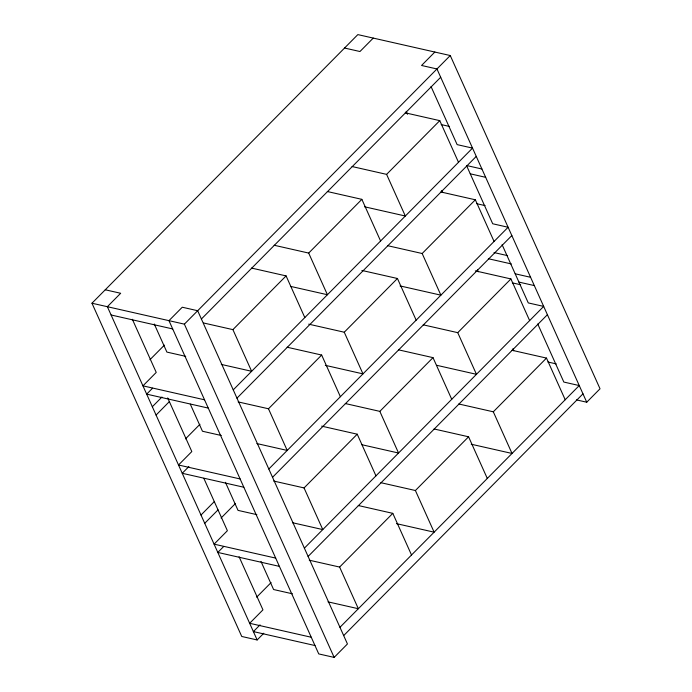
<?xml version="1.0" encoding="UTF-8"?>
<svg xmlns="http://www.w3.org/2000/svg" width="692" height="692" viewBox="0 0 692 692"><rect width="100%" height="100%" fill="white"/><g stroke="black" fill="none" stroke-linecap="round" stroke-linejoin="round"><path stroke-width="1.04" d="M263.79 633.241L257.147 639.962L241.742 636.467L91.967 303.217L357.851 34.6L450.258 55.533L600.033 388.783L586.738 402.216L576.462 399.889M373.256 38.086L359.961 51.519L344.555 48.033M434.853 52.038L421.558 65.472L436.963 68.966L586.738 402.216M91.967 303.217L184.383 324.15L450.258 55.533M149.948 359.719L164.385 345.135M201.398 319.003L440.692 77.253M152.577 388.169L146.669 394.137L208.266 408.09M152.335 406.74L161.937 397.044M203.621 322.991L232.91 329.626L286.09 275.9L304.809 317.559M274.162 245.253L308.693 253.073L361.864 199.348L380.591 241.006M352.072 166.538L386.603 174.367L439.775 120.642L458.502 162.3M156.081 415.07L169.358 401.602M233.247 389.864L472.541 148.114L457.127 144.619L431.038 86.561M185.517 438.866L199.953 424.282M236.967 398.151L476.26 156.401M188.89 466.572L182.238 473.285L243.835 487.237M238.143 401.905L268.487 408.773L321.659 355.048L340.377 396.706M308.693 324.159L344.261 332.221L397.442 278.495L416.16 320.154M387.641 245.686L422.172 253.514L475.343 199.789L494.071 241.447M201 515.03L214.295 501.596M204.728 523.316L218.023 509.892M268.816 469.012L508.11 227.261L492.704 223.767L466.52 165.509L481.926 169.004M221.085 518.014L235.522 503.439M272.536 477.298L511.838 235.548M223.724 546.464L217.816 552.432L279.412 566.385M273.712 481.052L304.056 487.921L357.228 434.195L375.955 475.854M345.308 403.548L379.83 411.368L433.01 357.643L451.729 399.301M423.219 324.833L457.741 332.662L510.921 278.937L529.639 320.595M304.385 548.159L543.678 306.409L528.273 302.914L502.098 244.683M256.663 597.161L271.091 582.586M308.113 556.446L547.407 314.696M253.402 631.623L260.028 624.867M309.281 560.2L339.625 567.068L392.805 513.352L411.524 555.001M380.877 482.696L415.399 490.516L468.579 436.79L487.298 478.449M458.787 403.981L493.309 411.809L546.49 358.084L565.208 399.742M339.954 627.307L579.247 385.556L563.842 382.062L537.745 324.003M343.682 635.593L582.975 393.843M334.149 657.4L347.445 643.967L197.67 310.717L182.264 307.222L168.969 320.655L318.744 653.914L334.149 657.4L184.383 324.15M405.252 112.822L439.775 120.642M441.193 124.569L449.541 126.463M470.24 173.804L485.672 177.334M440.821 191.969L475.343 199.789M476.762 203.716L485.118 205.611M327.342 191.528L361.864 199.348M364.52 206.778L405.322 216.016L386.603 174.367M494.027 252.563L507.599 255.642M488.362 258.73L511.327 263.929M515.185 273.798L530.591 277.293M475.343 270.875L510.921 278.937M518.913 282.094L534.319 285.58M512.331 282.864L520.687 284.758M361.864 270.442L397.442 278.495M400.088 285.926L440.89 295.164L422.172 253.514M251.568 268.081L286.09 275.9M290.796 286.436L327.411 294.731L308.693 253.073M511.959 350.264L546.49 358.084M547.9 362.011L556.256 363.905M398.48 349.823L433.01 357.643M105.262 289.784L120.668 293.27L107.372 306.703L257.147 639.962M436.704 365.307L476.459 374.311L457.741 332.662M287.137 347.228L321.659 355.048M111.101 314.99L172.697 328.942M325.318 365.341L362.98 373.879L344.261 332.221M185.724 356.354L166.893 352.09L154.264 323.994M221.293 364.416L251.637 371.284L232.91 329.626M434.057 428.971L468.579 436.79M471.226 444.221L512.028 453.459L493.309 411.809M321.659 426.142L357.228 434.195M204.538 399.803L142.95 385.851L156.236 372.417L132.354 319.28M361.933 444.731L398.549 453.026L379.83 411.368M221.293 435.502L202.462 431.237L190.274 404.111M256.862 443.563L287.206 450.431L268.487 408.773M358.274 505.523L392.805 513.352M240.115 478.951L178.519 464.998L191.814 451.565L167.698 397.917M396.455 523.636L434.126 532.174L415.399 490.516M256.862 514.649L238.031 510.385L225.41 482.289M292.439 522.711L322.775 529.579L304.056 487.921M275.684 558.098L214.088 544.146L227.383 530.712L203.829 478.302M292.431 593.797L273.6 589.532L260.979 561.437M328.008 601.858L358.344 608.726L339.625 567.068M311.253 637.245L249.656 623.293L262.951 609.86L239.069 556.723M253.384 631.58L314.981 645.541M406.178 111.334L407.502 114.284M441.755 190.516L442.638 192.471M477.419 269.854L478.267 271.748M512.884 348.777L513.767 350.749"/></g></svg>
